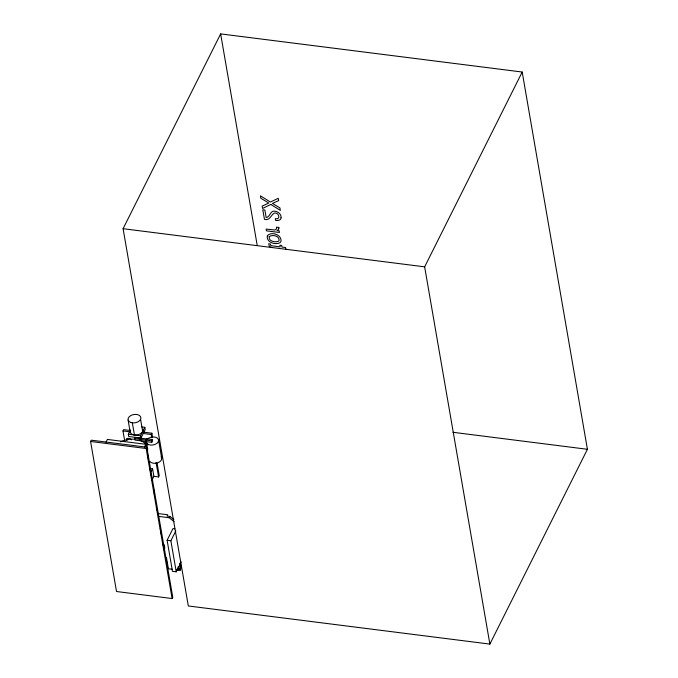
<?xml version="1.0" encoding="UTF-8"?>
<svg xmlns="http://www.w3.org/2000/svg" width="678" height="678" viewBox="0 0 678 678"><rect width="100%" height="100%" fill="white"/><g stroke="black" fill="none" stroke-linecap="round" stroke-linejoin="round"><path stroke-width="1.02" d="M123.091 228.706L220.647 33.9L522.196 72.029L587.419 449.294L489.872 644.1L188.315 605.971L123.091 228.706L424.648 266.835L522.196 72.029M90.581 441.471L91.233 440.175L146.821 447.2L172.763 597.25L172.11 598.547L116.523 591.513L90.581 441.471L146.168 448.505L146.821 447.2M106.031 442.132L107.378 439.437L145.804 444.293L146.338 447.395M124.777 441.293L122.981 430.937L123.633 429.64L130.642 430.53M141.736 426.937L144.804 427.326L145.194 429.598L140.965 438.047L128.718 436.505L128.32 434.225L130.439 430.005A6.534 4.212 -9.8 0 0 136.1 435.056A6.534 4.212 -9.8 0 0 142.922 429.335M146.287 441.514L134.981 440.09L134.744 438.7L135.337 437.505L146.643 438.937M140.965 438.047L140.566 435.776L144.804 427.326M144.448 446.988L145.804 444.293M151.779 437.615L151.245 434.513L151.897 433.217L143.889 432.2M151.762 442.327L151.499 440.81L152.152 439.514L146.66 438.819L146.007 440.115L146.27 441.632L151.762 442.327L152.414 441.031L152.152 439.514M151.169 471.566L152.567 468.778L150.474 468.515M152.016 480.066L153.881 476.354L152.567 468.778M153.881 476.354L158.584 476.948L159.237 475.651L157.093 463.227M158.745 516.399L169.246 517.729L169.898 516.424L173.924 519.712M181.204 561.918L176.246 571.817L172.475 571.342L167.11 540.273L172.966 528.577L174.848 528.815M176.246 571.817L170.873 540.747L175.831 530.849M176.458 569.579L178.348 569.825L179.212 568.088M180.424 568.656L181.077 567.35L180.289 562.808L179.636 564.104L180.424 568.656L178.543 568.418L178.221 566.596M176.246 569.757L180.17 570.257L180.823 568.952M452.929 432.284L587.419 449.294M122.981 430.937L129.99 431.827M143.244 433.505L151.245 434.513M128.32 434.225L140.566 435.776M134.744 438.7L151.499 440.81M158.364 513.585L167.72 514.771L167.068 516.068L169.898 516.424M167.11 540.273L170.873 540.747M172.322 569.257L168.39 568.766L166.424 557.401M271.886 247.546L269.386 246.538L268.674 243.766L270.403 243.987L270.725 245.3L271.7 245.783L280.184 246.86L279.895 245.19L281.684 245.411L281.972 247.08L285.599 247.538L285.904 249.318M169.246 517.729L174.077 521.67M424.648 266.835L489.872 644.1M220.647 33.9L257.225 245.461M158.483 439.649L161.627 457.836M179.823 568.232L180.17 570.257M177.992 567.8L178.348 569.825M151.897 433.217L152.609 437.352M156.076 462.464L158.584 476.948M147.414 453.607L147.77 455.675M148.126 457.743L148.482 459.811M150.092 469.125L150.457 471.193M150.813 473.269L151.169 475.337M151.525 477.405L151.889 479.473M153.499 488.787L153.855 490.855M154.211 492.923L154.567 494.991M156.898 508.449L157.254 510.517M157.61 512.585L157.966 514.653M160.296 528.111L160.652 530.179M161.008 532.247L161.364 534.315M162.974 543.629L163.339 545.697M163.695 547.765L164.051 549.833M146.168 448.505L172.11 598.547M140.592 419.428L142.685 431.555M132.346 422.877L134.447 435.005M128.1 420.097L130.201 432.217M146.245 441.353L146.346 442.403A6.238 4.017 -9.8 0 0 155.118 444.395A6.238 4.017 -9.8 0 0 157.076 437.903A6.238 4.017 -9.8 0 0 147.287 439.268M164.051 544.68A18.094 11.662 -9.8 0 1 164.457 549.722M139.558 440.217A18.094 11.662 -9.8 0 1 147.431 451.209M120.616 441.819A18.094 11.662 -9.8 0 1 134.219 439.208M126.439 440.268A3.017 2.085 26.6 0 1 128.159 438.344A3.017 2.085 26.6 0 1 131.515 439.802M127.667 440.158A3.017 2.085 26.6 0 1 127.083 438.395M147.753 445.115A3.017 2.085 26.6 0 1 145.829 441.149M147.033 443.065A3.017 2.085 26.6 0 1 145.923 440.776M161.11 456.887A6.238 4.017 -9.8 0 1 158.262 462.582A6.238 4.017 -9.8 0 1 149.999 461.54M278.955 228.003L278.336 229.723L276.912 230.528L279.158 230.817L279.446 232.486L266.446 230.842L266.14 229.079L274.887 230.011L276.59 228.859L276.488 227.13L278.794 227.427L278.955 228.003M267.335 235.783C266.022 242.131 274.929 245.207 279.7 242.834A5.729 3.958 26.6 0 0 281.09 240.537C281.023 234.351 271.064 231.283 267.335 235.783M281.099 217.808C280.87 220.452 277.666 220.714 275.615 220.418L275.302 218.63C281.328 220.197 278.794 211.604 274.065 213.197C270.827 215.29 269.708 221.036 264.454 219.333L262.793 209.739L264.861 210.002L266.183 217.638C270.217 217.096 270.183 210.053 275.022 211.214C278.285 211.587 281.395 214.324 281.099 217.808M269.225 236.614C268.166 241.139 274.76 242.504 278.005 241.444A3.17 2.195 26.6 0 0 279.158 240.029C279.014 235.588 272.141 234.393 269.225 236.614M270.819 204.451L262.572 208.434L262.166 206.087L268.81 203.036L260.81 198.247L260.394 195.832L270.403 202.036L278.268 198.323L278.666 200.637L272.471 203.408L279.929 207.934L280.345 210.366L270.819 204.451M130.837 422.53A6.534 4.212 -9.8 0 0 140.931 418.309A6.534 4.212 -9.8 0 0 131.634 415.122A6.534 4.212 -9.8 0 0 130.837 422.53"/></g></svg>
